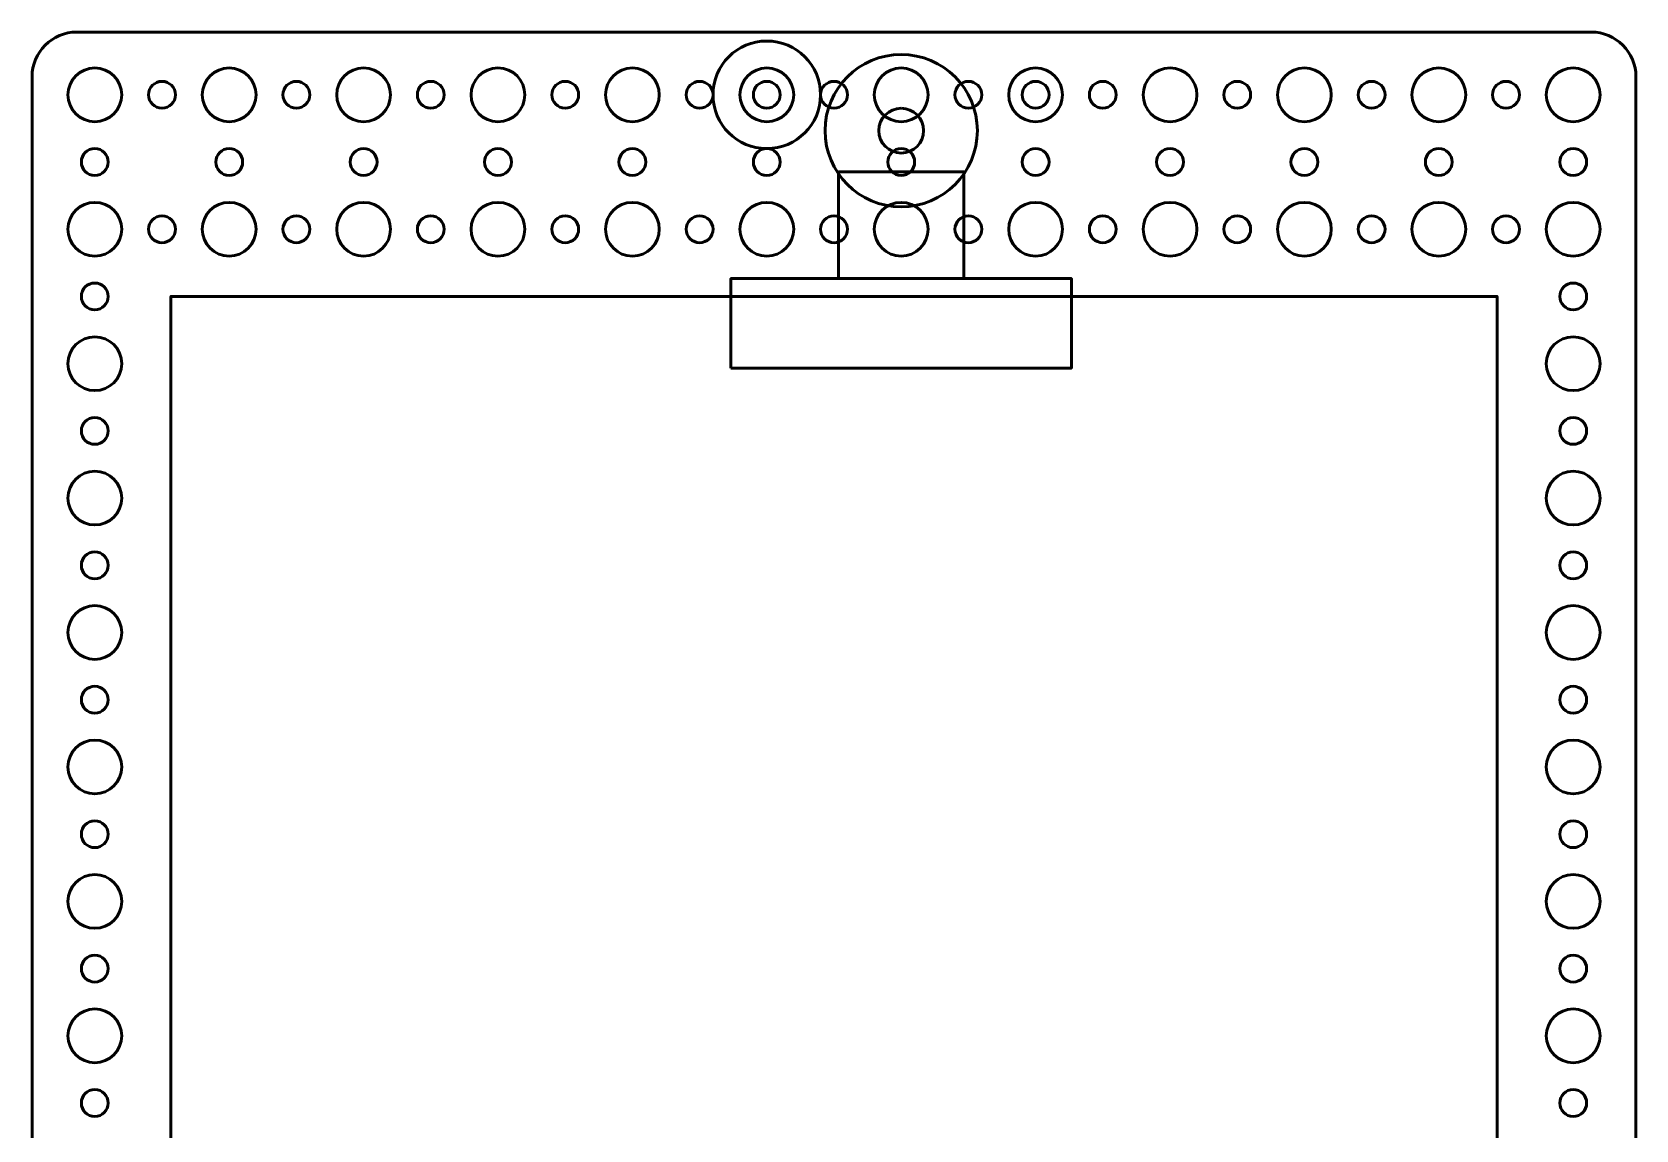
# Model space of a CAD drawing. Header units: centimetres. Extents: x -73 to 73, y -61 to 74.
# Drawn here: x -53.95 to -36.05, y -43.8 to -31.55 of the extents above; entities that cross this region are included whole.
import ezdxf

# ---------------------------------------------------------------- set-up
doc = ezdxf.new("R2010")
doc.units = ezdxf.units.CM
doc.header["$MEASUREMENT"] = 0
doc.layers.add('Layer 1', color=7, linetype='Continuous')

msp = doc.modelspace()

# ---------------------------------------------------------------- linework, layer by layer
at = {"layer": 'Layer 1', "color": 4, "lineweight": 53}
for points in [[(-44.95002, -34.29999), (-43.55002, -34.29999), (-43.55002, -33.10983), (-44.95002, -33.10983), (-44.95002, -34.29999)], [(-46.15002, -35.3), (-42.35002, -35.3), (-42.35002, -34.3), (-46.15002, -34.3), (-46.15002, -35.3)], [(-52.4, -55.5), (-37.6, -55.5), (-37.6, -34.5), (-52.4, -34.5), (-52.4, -55.5)]]:
    msp.add_lwpolyline(points, close=True, dxfattribs=at)
for centre, major_axis in [((-44.25, -32.65), (0, 0.85)), ((-45.75, -32.25), (0, 0.15)), ((-42.75, -32.25), (0, 0.15)), ((-44.25, -32.65), (0, 0.25))]:
    msp.add_ellipse(centre, major_axis=major_axis, ratio=1, dxfattribs=at)
at = {"layer": 'Layer 1', "lineweight": 53}
for centre, major_axis in [((-53.25, -34.5), (0, 0.15)), ((-36.75, -34.5), (0, 0.15)), ((-53.24999, -35.25001), (0, 0.30001)), ((-36.74999, -35.25001), (0, 0.30001)), ((-53.25, -36), (0, 0.15)), ((-36.75, -36), (0, 0.15)), ((-53.24999, -36.75001), (0, 0.30001)), ((-36.74999, -36.75001), (0, 0.30001)), ((-53.25, -37.5), (0, 0.15)), ((-36.75, -37.5), (0, 0.15)), ((-53.24999, -38.25001), (0, 0.30001)), ((-36.74999, -38.25001), (0, 0.30001)), ((-53.25, -39), (0, 0.15)), ((-36.75, -39), (0, 0.15)), ((-53.24999, -39.75001), (0, 0.30001)), ((-36.74999, -39.75001), (0, 0.30001)), ((-53.25, -40.5), (0, 0.15)), ((-36.75, -40.5), (0, 0.15)), ((-53.24999, -41.25001), (0, 0.30001)), ((-36.74999, -41.25001), (0, 0.30001)), ((-53.25, -42), (0, 0.15)), ((-36.75, -42), (0, 0.15)), ((-53.24999, -42.75001), (0, 0.30001)), ((-36.74999, -42.75001), (0, 0.30001)), ((-53.25, -43.5), (0, 0.15)), ((-36.75, -43.5), (0, 0.15))]:
    msp.add_ellipse(centre, major_axis=major_axis, ratio=1, dxfattribs=at)
for points, knots in [([(-53.95, -56.45), (-53.95, -56.45), (-53.95, -32.05), (-53.95, -32.05), (-53.95, -32.05), (-53.95, -31.77386), (-53.72614, -31.55), (-53.45, -31.55), (-53.45, -31.55), (-53.45, -31.55), (-36.55, -31.55), (-36.55, -31.55), (-36.55, -31.55), (-36.27386, -31.55), (-36.05, -31.77386), (-36.05, -32.05), (-36.05, -32.05), (-36.05, -32.05), (-36.05, -56.45), (-36.05, -56.45), (-36.05, -56.45), (-36.05, -56.72614), (-36.27386, -56.95), (-36.55, -56.95), (-36.55, -56.95), (-36.55, -56.95), (-53.45, -56.95), (-53.45, -56.95), (-53.45, -56.95), (-53.72614, -56.95), (-53.95, -56.72614), (-53.95, -56.45)], [0, 0, 0, 0, 0.11111111, 0.11111111, 0.11111111, 0.11111111, 0.22222222, 0.22222222, 0.22222222, 0.22222222, 0.33333333, 0.33333333, 0.33333333, 0.33333333, 0.44444444, 0.44444444, 0.44444444, 0.44444444, 0.55555556, 0.55555556, 0.55555556, 0.55555556, 0.66666667, 0.66666667, 0.66666667, 0.66666667, 0.77777778, 0.77777778, 0.77777778, 0.77777778, 1, 1, 1, 1]), ([(-53.55, -32.25), (-53.55, -32.08431), (-53.41569, -31.95), (-53.25, -31.95), (-53.25, -31.95), (-53.08431, -31.95), (-52.95, -32.08431), (-52.95, -32.25), (-52.95, -32.25), (-52.95, -32.41569), (-53.08431, -32.55), (-53.25, -32.55), (-53.25, -32.55), (-53.41569, -32.55), (-53.55, -32.41569), (-53.55, -32.25)], [0, 0, 0, 0, 0.2, 0.2, 0.2, 0.2, 0.4, 0.4, 0.4, 0.4, 0.6, 0.6, 0.6, 0.6, 1, 1, 1, 1]), ([(-52.05, -32.25), (-52.05, -32.08431), (-51.91569, -31.95), (-51.75, -31.95), (-51.75, -31.95), (-51.58431, -31.95), (-51.45, -32.08431), (-51.45, -32.25), (-51.45, -32.25), (-51.45, -32.41569), (-51.58431, -32.55), (-51.75, -32.55), (-51.75, -32.55), (-51.91569, -32.55), (-52.05, -32.41569), (-52.05, -32.25)], [0, 0, 0, 0, 0.2, 0.2, 0.2, 0.2, 0.4, 0.4, 0.4, 0.4, 0.6, 0.6, 0.6, 0.6, 1, 1, 1, 1]), ([(-50.55, -32.25), (-50.55, -32.08431), (-50.41569, -31.95), (-50.25, -31.95), (-50.25, -31.95), (-50.08431, -31.95), (-49.95, -32.08431), (-49.95, -32.25), (-49.95, -32.25), (-49.95, -32.41569), (-50.08431, -32.55), (-50.25, -32.55), (-50.25, -32.55), (-50.41569, -32.55), (-50.55, -32.41569), (-50.55, -32.25)], [0, 0, 0, 0, 0.2, 0.2, 0.2, 0.2, 0.4, 0.4, 0.4, 0.4, 0.6, 0.6, 0.6, 0.6, 1, 1, 1, 1]), ([(-49.05, -32.25), (-49.05, -32.08431), (-48.91569, -31.95), (-48.75, -31.95), (-48.75, -31.95), (-48.58431, -31.95), (-48.45, -32.08431), (-48.45, -32.25), (-48.45, -32.25), (-48.45, -32.41569), (-48.58431, -32.55), (-48.75, -32.55), (-48.75, -32.55), (-48.91569, -32.55), (-49.05, -32.41569), (-49.05, -32.25)], [0, 0, 0, 0, 0.2, 0.2, 0.2, 0.2, 0.4, 0.4, 0.4, 0.4, 0.6, 0.6, 0.6, 0.6, 1, 1, 1, 1]), ([(-47.55, -32.25), (-47.55, -32.08431), (-47.41569, -31.95), (-47.25, -31.95), (-47.25, -31.95), (-47.08431, -31.95), (-46.95, -32.08431), (-46.95, -32.25), (-46.95, -32.25), (-46.95, -32.41569), (-47.08431, -32.55), (-47.25, -32.55), (-47.25, -32.55), (-47.41569, -32.55), (-47.55, -32.41569), (-47.55, -32.25)], [0, 0, 0, 0, 0.2, 0.2, 0.2, 0.2, 0.4, 0.4, 0.4, 0.4, 0.6, 0.6, 0.6, 0.6, 1, 1, 1, 1]), ([(-46.05, -32.25), (-46.05, -32.08431), (-45.91569, -31.95), (-45.75, -31.95), (-45.75, -31.95), (-45.58431, -31.95), (-45.45, -32.08431), (-45.45, -32.25), (-45.45, -32.25), (-45.45, -32.41569), (-45.58431, -32.55), (-45.75, -32.55), (-45.75, -32.55), (-45.91569, -32.55), (-46.05, -32.41569), (-46.05, -32.25)], [0, 0, 0, 0, 0.2, 0.2, 0.2, 0.2, 0.4, 0.4, 0.4, 0.4, 0.6, 0.6, 0.6, 0.6, 1, 1, 1, 1]), ([(-44.55, -32.25), (-44.55, -32.08431), (-44.41569, -31.95), (-44.25, -31.95), (-44.25, -31.95), (-44.08431, -31.95), (-43.95, -32.08431), (-43.95, -32.25), (-43.95, -32.25), (-43.95, -32.41569), (-44.08431, -32.55), (-44.25, -32.55), (-44.25, -32.55), (-44.41569, -32.55), (-44.55, -32.41569), (-44.55, -32.25)], [0, 0, 0, 0, 0.2, 0.2, 0.2, 0.2, 0.4, 0.4, 0.4, 0.4, 0.6, 0.6, 0.6, 0.6, 1, 1, 1, 1]), ([(-43.05, -32.25), (-43.05, -32.08431), (-42.91569, -31.95), (-42.75, -31.95), (-42.75, -31.95), (-42.58431, -31.95), (-42.45, -32.08431), (-42.45, -32.25), (-42.45, -32.25), (-42.45, -32.41569), (-42.58431, -32.55), (-42.75, -32.55), (-42.75, -32.55), (-42.91569, -32.55), (-43.05, -32.41569), (-43.05, -32.25)], [0, 0, 0, 0, 0.2, 0.2, 0.2, 0.2, 0.4, 0.4, 0.4, 0.4, 0.6, 0.6, 0.6, 0.6, 1, 1, 1, 1]), ([(-41.55, -32.25), (-41.55, -32.08431), (-41.41569, -31.95), (-41.25, -31.95), (-41.25, -31.95), (-41.08431, -31.95), (-40.95, -32.08431), (-40.95, -32.25), (-40.95, -32.25), (-40.95, -32.41569), (-41.08431, -32.55), (-41.25, -32.55), (-41.25, -32.55), (-41.41569, -32.55), (-41.55, -32.41569), (-41.55, -32.25)], [0, 0, 0, 0, 0.2, 0.2, 0.2, 0.2, 0.4, 0.4, 0.4, 0.4, 0.6, 0.6, 0.6, 0.6, 1, 1, 1, 1]), ([(-40.05, -32.25), (-40.05, -32.08431), (-39.91569, -31.95), (-39.75, -31.95), (-39.75, -31.95), (-39.58431, -31.95), (-39.45, -32.08431), (-39.45, -32.25), (-39.45, -32.25), (-39.45, -32.41569), (-39.58431, -32.55), (-39.75, -32.55), (-39.75, -32.55), (-39.91569, -32.55), (-40.05, -32.41569), (-40.05, -32.25)], [0, 0, 0, 0, 0.2, 0.2, 0.2, 0.2, 0.4, 0.4, 0.4, 0.4, 0.6, 0.6, 0.6, 0.6, 1, 1, 1, 1]), ([(-38.55, -32.25), (-38.55, -32.08431), (-38.41569, -31.95), (-38.25, -31.95), (-38.25, -31.95), (-38.08431, -31.95), (-37.95, -32.08431), (-37.95, -32.25), (-37.95, -32.25), (-37.95, -32.41569), (-38.08431, -32.55), (-38.25, -32.55), (-38.25, -32.55), (-38.41569, -32.55), (-38.55, -32.41569), (-38.55, -32.25)], [0, 0, 0, 0, 0.2, 0.2, 0.2, 0.2, 0.4, 0.4, 0.4, 0.4, 0.6, 0.6, 0.6, 0.6, 1, 1, 1, 1]), ([(-37.05, -32.25), (-37.05, -32.08431), (-36.91569, -31.95), (-36.75, -31.95), (-36.75, -31.95), (-36.58431, -31.95), (-36.45, -32.08431), (-36.45, -32.25), (-36.45, -32.25), (-36.45, -32.41569), (-36.58431, -32.55), (-36.75, -32.55), (-36.75, -32.55), (-36.91569, -32.55), (-37.05, -32.41569), (-37.05, -32.25)], [0, 0, 0, 0, 0.2, 0.2, 0.2, 0.2, 0.4, 0.4, 0.4, 0.4, 0.6, 0.6, 0.6, 0.6, 1, 1, 1, 1]), ([(-52.65, -32.25), (-52.65, -32.16716), (-52.58284, -32.1), (-52.5, -32.1), (-52.5, -32.1), (-52.41716, -32.1), (-52.35, -32.16716), (-52.35, -32.25), (-52.35, -32.25), (-52.35, -32.33284), (-52.41716, -32.4), (-52.5, -32.4), (-52.5, -32.4), (-52.58284, -32.4), (-52.65, -32.33284), (-52.65, -32.25)], [0, 0, 0, 0, 0.2, 0.2, 0.2, 0.2, 0.4, 0.4, 0.4, 0.4, 0.6, 0.6, 0.6, 0.6, 1, 1, 1, 1]), ([(-51.15, -32.25), (-51.15, -32.16716), (-51.08284, -32.1), (-51, -32.1), (-51, -32.1), (-50.91716, -32.1), (-50.85, -32.16716), (-50.85, -32.25), (-50.85, -32.25), (-50.85, -32.33284), (-50.91716, -32.4), (-51, -32.4), (-51, -32.4), (-51.08284, -32.4), (-51.15, -32.33284), (-51.15, -32.25)], [0, 0, 0, 0, 0.2, 0.2, 0.2, 0.2, 0.4, 0.4, 0.4, 0.4, 0.6, 0.6, 0.6, 0.6, 1, 1, 1, 1]), ([(-49.65, -32.25), (-49.65, -32.16716), (-49.58284, -32.1), (-49.5, -32.1), (-49.5, -32.1), (-49.41716, -32.1), (-49.35, -32.16716), (-49.35, -32.25), (-49.35, -32.25), (-49.35, -32.33284), (-49.41716, -32.4), (-49.5, -32.4), (-49.5, -32.4), (-49.58284, -32.4), (-49.65, -32.33284), (-49.65, -32.25)], [0, 0, 0, 0, 0.2, 0.2, 0.2, 0.2, 0.4, 0.4, 0.4, 0.4, 0.6, 0.6, 0.6, 0.6, 1, 1, 1, 1]), ([(-48.15, -32.25), (-48.15, -32.16716), (-48.08284, -32.1), (-48, -32.1), (-48, -32.1), (-47.91716, -32.1), (-47.85, -32.16716), (-47.85, -32.25), (-47.85, -32.25), (-47.85, -32.33284), (-47.91716, -32.4), (-48, -32.4), (-48, -32.4), (-48.08284, -32.4), (-48.15, -32.33284), (-48.15, -32.25)], [0, 0, 0, 0, 0.2, 0.2, 0.2, 0.2, 0.4, 0.4, 0.4, 0.4, 0.6, 0.6, 0.6, 0.6, 1, 1, 1, 1]), ([(-46.65, -32.25), (-46.65, -32.16716), (-46.58284, -32.1), (-46.5, -32.1), (-46.5, -32.1), (-46.41716, -32.1), (-46.35, -32.16716), (-46.35, -32.25), (-46.35, -32.25), (-46.35, -32.33284), (-46.41716, -32.4), (-46.5, -32.4), (-46.5, -32.4), (-46.58284, -32.4), (-46.65, -32.33284), (-46.65, -32.25)], [0, 0, 0, 0, 0.2, 0.2, 0.2, 0.2, 0.4, 0.4, 0.4, 0.4, 0.6, 0.6, 0.6, 0.6, 1, 1, 1, 1]), ([(-45.15, -32.25), (-45.15, -32.16716), (-45.08284, -32.1), (-45, -32.1), (-45, -32.1), (-44.91716, -32.1), (-44.85, -32.16716), (-44.85, -32.25), (-44.85, -32.25), (-44.85, -32.33284), (-44.91716, -32.4), (-45, -32.4), (-45, -32.4), (-45.08284, -32.4), (-45.15, -32.33284), (-45.15, -32.25)], [0, 0, 0, 0, 0.2, 0.2, 0.2, 0.2, 0.4, 0.4, 0.4, 0.4, 0.6, 0.6, 0.6, 0.6, 1, 1, 1, 1]), ([(-43.65, -32.25), (-43.65, -32.16716), (-43.58284, -32.1), (-43.5, -32.1), (-43.5, -32.1), (-43.41716, -32.1), (-43.35, -32.16716), (-43.35, -32.25), (-43.35, -32.25), (-43.35, -32.33284), (-43.41716, -32.4), (-43.5, -32.4), (-43.5, -32.4), (-43.58284, -32.4), (-43.65, -32.33284), (-43.65, -32.25)], [0, 0, 0, 0, 0.2, 0.2, 0.2, 0.2, 0.4, 0.4, 0.4, 0.4, 0.6, 0.6, 0.6, 0.6, 1, 1, 1, 1]), ([(-42.15, -32.25), (-42.15, -32.16716), (-42.08284, -32.1), (-42, -32.1), (-42, -32.1), (-41.91716, -32.1), (-41.85, -32.16716), (-41.85, -32.25), (-41.85, -32.25), (-41.85, -32.33284), (-41.91716, -32.4), (-42, -32.4), (-42, -32.4), (-42.08284, -32.4), (-42.15, -32.33284), (-42.15, -32.25)], [0, 0, 0, 0, 0.2, 0.2, 0.2, 0.2, 0.4, 0.4, 0.4, 0.4, 0.6, 0.6, 0.6, 0.6, 1, 1, 1, 1]), ([(-40.65, -32.25), (-40.65, -32.16716), (-40.58284, -32.1), (-40.5, -32.1), (-40.5, -32.1), (-40.41716, -32.1), (-40.35, -32.16716), (-40.35, -32.25), (-40.35, -32.25), (-40.35, -32.33284), (-40.41716, -32.4), (-40.5, -32.4), (-40.5, -32.4), (-40.58284, -32.4), (-40.65, -32.33284), (-40.65, -32.25)], [0, 0, 0, 0, 0.2, 0.2, 0.2, 0.2, 0.4, 0.4, 0.4, 0.4, 0.6, 0.6, 0.6, 0.6, 1, 1, 1, 1]), ([(-39.15, -32.25), (-39.15, -32.16716), (-39.08284, -32.1), (-39, -32.1), (-39, -32.1), (-38.91716, -32.1), (-38.85, -32.16716), (-38.85, -32.25), (-38.85, -32.25), (-38.85, -32.33284), (-38.91716, -32.4), (-39, -32.4), (-39, -32.4), (-39.08284, -32.4), (-39.15, -32.33284), (-39.15, -32.25)], [0, 0, 0, 0, 0.2, 0.2, 0.2, 0.2, 0.4, 0.4, 0.4, 0.4, 0.6, 0.6, 0.6, 0.6, 1, 1, 1, 1]), ([(-37.65, -32.25), (-37.65, -32.16716), (-37.58284, -32.1), (-37.5, -32.1), (-37.5, -32.1), (-37.41716, -32.1), (-37.35, -32.16716), (-37.35, -32.25), (-37.35, -32.25), (-37.35, -32.33284), (-37.41716, -32.4), (-37.5, -32.4), (-37.5, -32.4), (-37.58284, -32.4), (-37.65, -32.33284), (-37.65, -32.25)], [0, 0, 0, 0, 0.2, 0.2, 0.2, 0.2, 0.4, 0.4, 0.4, 0.4, 0.6, 0.6, 0.6, 0.6, 1, 1, 1, 1]), ([(-53.4, -33), (-53.4, -32.91716), (-53.33284, -32.85), (-53.25, -32.85), (-53.25, -32.85), (-53.16716, -32.85), (-53.1, -32.91716), (-53.1, -33), (-53.1, -33), (-53.1, -33.08284), (-53.16716, -33.15), (-53.25, -33.15), (-53.25, -33.15), (-53.33284, -33.15), (-53.4, -33.08284), (-53.4, -33)], [0, 0, 0, 0, 0.2, 0.2, 0.2, 0.2, 0.4, 0.4, 0.4, 0.4, 0.6, 0.6, 0.6, 0.6, 1, 1, 1, 1]), ([(-51.9, -33), (-51.9, -32.91716), (-51.83284, -32.85), (-51.75, -32.85), (-51.75, -32.85), (-51.66716, -32.85), (-51.6, -32.91716), (-51.6, -33), (-51.6, -33), (-51.6, -33.08284), (-51.66716, -33.15), (-51.75, -33.15), (-51.75, -33.15), (-51.83284, -33.15), (-51.9, -33.08284), (-51.9, -33)], [0, 0, 0, 0, 0.2, 0.2, 0.2, 0.2, 0.4, 0.4, 0.4, 0.4, 0.6, 0.6, 0.6, 0.6, 1, 1, 1, 1]), ([(-50.4, -33), (-50.4, -32.91716), (-50.33284, -32.85), (-50.25, -32.85), (-50.25, -32.85), (-50.16716, -32.85), (-50.1, -32.91716), (-50.1, -33), (-50.1, -33), (-50.1, -33.08284), (-50.16716, -33.15), (-50.25, -33.15), (-50.25, -33.15), (-50.33284, -33.15), (-50.4, -33.08284), (-50.4, -33)], [0, 0, 0, 0, 0.2, 0.2, 0.2, 0.2, 0.4, 0.4, 0.4, 0.4, 0.6, 0.6, 0.6, 0.6, 1, 1, 1, 1]), ([(-48.9, -33), (-48.9, -32.91716), (-48.83284, -32.85), (-48.75, -32.85), (-48.75, -32.85), (-48.66716, -32.85), (-48.6, -32.91716), (-48.6, -33), (-48.6, -33), (-48.6, -33.08284), (-48.66716, -33.15), (-48.75, -33.15), (-48.75, -33.15), (-48.83284, -33.15), (-48.9, -33.08284), (-48.9, -33)], [0, 0, 0, 0, 0.2, 0.2, 0.2, 0.2, 0.4, 0.4, 0.4, 0.4, 0.6, 0.6, 0.6, 0.6, 1, 1, 1, 1]), ([(-47.4, -33), (-47.4, -32.91716), (-47.33284, -32.85), (-47.25, -32.85), (-47.25, -32.85), (-47.16716, -32.85), (-47.1, -32.91716), (-47.1, -33), (-47.1, -33), (-47.1, -33.08284), (-47.16716, -33.15), (-47.25, -33.15), (-47.25, -33.15), (-47.33284, -33.15), (-47.4, -33.08284), (-47.4, -33)], [0, 0, 0, 0, 0.2, 0.2, 0.2, 0.2, 0.4, 0.4, 0.4, 0.4, 0.6, 0.6, 0.6, 0.6, 1, 1, 1, 1]), ([(-45.9, -33), (-45.9, -32.91716), (-45.83284, -32.85), (-45.75, -32.85), (-45.75, -32.85), (-45.66716, -32.85), (-45.6, -32.91716), (-45.6, -33), (-45.6, -33), (-45.6, -33.08284), (-45.66716, -33.15), (-45.75, -33.15), (-45.75, -33.15), (-45.83284, -33.15), (-45.9, -33.08284), (-45.9, -33)], [0, 0, 0, 0, 0.2, 0.2, 0.2, 0.2, 0.4, 0.4, 0.4, 0.4, 0.6, 0.6, 0.6, 0.6, 1, 1, 1, 1]), ([(-44.4, -33), (-44.4, -32.91716), (-44.33284, -32.85), (-44.25, -32.85), (-44.25, -32.85), (-44.16716, -32.85), (-44.1, -32.91716), (-44.1, -33), (-44.1, -33), (-44.1, -33.08284), (-44.16716, -33.15), (-44.25, -33.15), (-44.25, -33.15), (-44.33284, -33.15), (-44.4, -33.08284), (-44.4, -33)], [0, 0, 0, 0, 0.2, 0.2, 0.2, 0.2, 0.4, 0.4, 0.4, 0.4, 0.6, 0.6, 0.6, 0.6, 1, 1, 1, 1]), ([(-42.9, -33), (-42.9, -32.91716), (-42.83284, -32.85), (-42.75, -32.85), (-42.75, -32.85), (-42.66716, -32.85), (-42.6, -32.91716), (-42.6, -33), (-42.6, -33), (-42.6, -33.08284), (-42.66716, -33.15), (-42.75, -33.15), (-42.75, -33.15), (-42.83284, -33.15), (-42.9, -33.08284), (-42.9, -33)], [0, 0, 0, 0, 0.2, 0.2, 0.2, 0.2, 0.4, 0.4, 0.4, 0.4, 0.6, 0.6, 0.6, 0.6, 1, 1, 1, 1]), ([(-41.4, -33), (-41.4, -32.91716), (-41.33284, -32.85), (-41.25, -32.85), (-41.25, -32.85), (-41.16716, -32.85), (-41.1, -32.91716), (-41.1, -33), (-41.1, -33), (-41.1, -33.08284), (-41.16716, -33.15), (-41.25, -33.15), (-41.25, -33.15), (-41.33284, -33.15), (-41.4, -33.08284), (-41.4, -33)], [0, 0, 0, 0, 0.2, 0.2, 0.2, 0.2, 0.4, 0.4, 0.4, 0.4, 0.6, 0.6, 0.6, 0.6, 1, 1, 1, 1]), ([(-39.9, -33), (-39.9, -32.91716), (-39.83284, -32.85), (-39.75, -32.85), (-39.75, -32.85), (-39.66716, -32.85), (-39.6, -32.91716), (-39.6, -33), (-39.6, -33), (-39.6, -33.08284), (-39.66716, -33.15), (-39.75, -33.15), (-39.75, -33.15), (-39.83284, -33.15), (-39.9, -33.08284), (-39.9, -33)], [0, 0, 0, 0, 0.2, 0.2, 0.2, 0.2, 0.4, 0.4, 0.4, 0.4, 0.6, 0.6, 0.6, 0.6, 1, 1, 1, 1]), ([(-38.4, -33), (-38.4, -32.91716), (-38.33284, -32.85), (-38.25, -32.85), (-38.25, -32.85), (-38.16716, -32.85), (-38.1, -32.91716), (-38.1, -33), (-38.1, -33), (-38.1, -33.08284), (-38.16716, -33.15), (-38.25, -33.15), (-38.25, -33.15), (-38.33284, -33.15), (-38.4, -33.08284), (-38.4, -33)], [0, 0, 0, 0, 0.2, 0.2, 0.2, 0.2, 0.4, 0.4, 0.4, 0.4, 0.6, 0.6, 0.6, 0.6, 1, 1, 1, 1]), ([(-36.9, -33), (-36.9, -32.91716), (-36.83284, -32.85), (-36.75, -32.85), (-36.75, -32.85), (-36.66716, -32.85), (-36.6, -32.91716), (-36.6, -33), (-36.6, -33), (-36.6, -33.08284), (-36.66716, -33.15), (-36.75, -33.15), (-36.75, -33.15), (-36.83284, -33.15), (-36.9, -33.08284), (-36.9, -33)], [0, 0, 0, 0, 0.2, 0.2, 0.2, 0.2, 0.4, 0.4, 0.4, 0.4, 0.6, 0.6, 0.6, 0.6, 1, 1, 1, 1]), ([(-53.55, -33.75), (-53.55, -33.58431), (-53.41569, -33.45), (-53.25, -33.45), (-53.25, -33.45), (-53.08431, -33.45), (-52.95, -33.58431), (-52.95, -33.75), (-52.95, -33.75), (-52.95, -33.91569), (-53.08431, -34.05), (-53.25, -34.05), (-53.25, -34.05), (-53.41569, -34.05), (-53.55, -33.91569), (-53.55, -33.75)], [0, 0, 0, 0, 0.2, 0.2, 0.2, 0.2, 0.4, 0.4, 0.4, 0.4, 0.6, 0.6, 0.6, 0.6, 1, 1, 1, 1]), ([(-52.05, -33.75), (-52.05, -33.58431), (-51.91569, -33.45), (-51.75, -33.45), (-51.75, -33.45), (-51.58431, -33.45), (-51.45, -33.58431), (-51.45, -33.75), (-51.45, -33.75), (-51.45, -33.91569), (-51.58431, -34.05), (-51.75, -34.05), (-51.75, -34.05), (-51.91569, -34.05), (-52.05, -33.91569), (-52.05, -33.75)], [0, 0, 0, 0, 0.2, 0.2, 0.2, 0.2, 0.4, 0.4, 0.4, 0.4, 0.6, 0.6, 0.6, 0.6, 1, 1, 1, 1]), ([(-50.55, -33.75), (-50.55, -33.58431), (-50.41569, -33.45), (-50.25, -33.45), (-50.25, -33.45), (-50.08431, -33.45), (-49.95, -33.58431), (-49.95, -33.75), (-49.95, -33.75), (-49.95, -33.91569), (-50.08431, -34.05), (-50.25, -34.05), (-50.25, -34.05), (-50.41569, -34.05), (-50.55, -33.91569), (-50.55, -33.75)], [0, 0, 0, 0, 0.2, 0.2, 0.2, 0.2, 0.4, 0.4, 0.4, 0.4, 0.6, 0.6, 0.6, 0.6, 1, 1, 1, 1]), ([(-49.05, -33.75), (-49.05, -33.58431), (-48.91569, -33.45), (-48.75, -33.45), (-48.75, -33.45), (-48.58431, -33.45), (-48.45, -33.58431), (-48.45, -33.75), (-48.45, -33.75), (-48.45, -33.91569), (-48.58431, -34.05), (-48.75, -34.05), (-48.75, -34.05), (-48.91569, -34.05), (-49.05, -33.91569), (-49.05, -33.75)], [0, 0, 0, 0, 0.2, 0.2, 0.2, 0.2, 0.4, 0.4, 0.4, 0.4, 0.6, 0.6, 0.6, 0.6, 1, 1, 1, 1]), ([(-47.55, -33.75), (-47.55, -33.58431), (-47.41569, -33.45), (-47.25, -33.45), (-47.25, -33.45), (-47.08431, -33.45), (-46.95, -33.58431), (-46.95, -33.75), (-46.95, -33.75), (-46.95, -33.91569), (-47.08431, -34.05), (-47.25, -34.05), (-47.25, -34.05), (-47.41569, -34.05), (-47.55, -33.91569), (-47.55, -33.75)], [0, 0, 0, 0, 0.2, 0.2, 0.2, 0.2, 0.4, 0.4, 0.4, 0.4, 0.6, 0.6, 0.6, 0.6, 1, 1, 1, 1]), ([(-46.05, -33.75), (-46.05, -33.58431), (-45.91569, -33.45), (-45.75, -33.45), (-45.75, -33.45), (-45.58431, -33.45), (-45.45, -33.58431), (-45.45, -33.75), (-45.45, -33.75), (-45.45, -33.91569), (-45.58431, -34.05), (-45.75, -34.05), (-45.75, -34.05), (-45.91569, -34.05), (-46.05, -33.91569), (-46.05, -33.75)], [0, 0, 0, 0, 0.2, 0.2, 0.2, 0.2, 0.4, 0.4, 0.4, 0.4, 0.6, 0.6, 0.6, 0.6, 1, 1, 1, 1]), ([(-44.55, -33.75), (-44.55, -33.58431), (-44.41569, -33.45), (-44.25, -33.45), (-44.25, -33.45), (-44.08431, -33.45), (-43.95, -33.58431), (-43.95, -33.75), (-43.95, -33.75), (-43.95, -33.91569), (-44.08431, -34.05), (-44.25, -34.05), (-44.25, -34.05), (-44.41569, -34.05), (-44.55, -33.91569), (-44.55, -33.75)], [0, 0, 0, 0, 0.2, 0.2, 0.2, 0.2, 0.4, 0.4, 0.4, 0.4, 0.6, 0.6, 0.6, 0.6, 1, 1, 1, 1]), ([(-43.05, -33.75), (-43.05, -33.58431), (-42.91569, -33.45), (-42.75, -33.45), (-42.75, -33.45), (-42.58431, -33.45), (-42.45, -33.58431), (-42.45, -33.75), (-42.45, -33.75), (-42.45, -33.91569), (-42.58431, -34.05), (-42.75, -34.05), (-42.75, -34.05), (-42.91569, -34.05), (-43.05, -33.91569), (-43.05, -33.75)], [0, 0, 0, 0, 0.2, 0.2, 0.2, 0.2, 0.4, 0.4, 0.4, 0.4, 0.6, 0.6, 0.6, 0.6, 1, 1, 1, 1]), ([(-41.55, -33.75), (-41.55, -33.58431), (-41.41569, -33.45), (-41.25, -33.45), (-41.25, -33.45), (-41.08431, -33.45), (-40.95, -33.58431), (-40.95, -33.75), (-40.95, -33.75), (-40.95, -33.91569), (-41.08431, -34.05), (-41.25, -34.05), (-41.25, -34.05), (-41.41569, -34.05), (-41.55, -33.91569), (-41.55, -33.75)], [0, 0, 0, 0, 0.2, 0.2, 0.2, 0.2, 0.4, 0.4, 0.4, 0.4, 0.6, 0.6, 0.6, 0.6, 1, 1, 1, 1]), ([(-40.05, -33.75), (-40.05, -33.58431), (-39.91569, -33.45), (-39.75, -33.45), (-39.75, -33.45), (-39.58431, -33.45), (-39.45, -33.58431), (-39.45, -33.75), (-39.45, -33.75), (-39.45, -33.91569), (-39.58431, -34.05), (-39.75, -34.05), (-39.75, -34.05), (-39.91569, -34.05), (-40.05, -33.91569), (-40.05, -33.75)], [0, 0, 0, 0, 0.2, 0.2, 0.2, 0.2, 0.4, 0.4, 0.4, 0.4, 0.6, 0.6, 0.6, 0.6, 1, 1, 1, 1]), ([(-38.55, -33.75), (-38.55, -33.58431), (-38.41569, -33.45), (-38.25, -33.45), (-38.25, -33.45), (-38.08431, -33.45), (-37.95, -33.58431), (-37.95, -33.75), (-37.95, -33.75), (-37.95, -33.91569), (-38.08431, -34.05), (-38.25, -34.05), (-38.25, -34.05), (-38.41569, -34.05), (-38.55, -33.91569), (-38.55, -33.75)], [0, 0, 0, 0, 0.2, 0.2, 0.2, 0.2, 0.4, 0.4, 0.4, 0.4, 0.6, 0.6, 0.6, 0.6, 1, 1, 1, 1]), ([(-37.05, -33.75), (-37.05, -33.58431), (-36.91569, -33.45), (-36.75, -33.45), (-36.75, -33.45), (-36.58431, -33.45), (-36.45, -33.58431), (-36.45, -33.75), (-36.45, -33.75), (-36.45, -33.91569), (-36.58431, -34.05), (-36.75, -34.05), (-36.75, -34.05), (-36.91569, -34.05), (-37.05, -33.91569), (-37.05, -33.75)], [0, 0, 0, 0, 0.2, 0.2, 0.2, 0.2, 0.4, 0.4, 0.4, 0.4, 0.6, 0.6, 0.6, 0.6, 1, 1, 1, 1]), ([(-52.65, -33.75), (-52.65, -33.66716), (-52.58284, -33.6), (-52.5, -33.6), (-52.5, -33.6), (-52.41716, -33.6), (-52.35, -33.66716), (-52.35, -33.75), (-52.35, -33.75), (-52.35, -33.83284), (-52.41716, -33.9), (-52.5, -33.9), (-52.5, -33.9), (-52.58284, -33.9), (-52.65, -33.83284), (-52.65, -33.75)], [0, 0, 0, 0, 0.2, 0.2, 0.2, 0.2, 0.4, 0.4, 0.4, 0.4, 0.6, 0.6, 0.6, 0.6, 1, 1, 1, 1]), ([(-51.15, -33.75), (-51.15, -33.66716), (-51.08284, -33.6), (-51, -33.6), (-51, -33.6), (-50.91716, -33.6), (-50.85, -33.66716), (-50.85, -33.75), (-50.85, -33.75), (-50.85, -33.83284), (-50.91716, -33.9), (-51, -33.9), (-51, -33.9), (-51.08284, -33.9), (-51.15, -33.83284), (-51.15, -33.75)], [0, 0, 0, 0, 0.2, 0.2, 0.2, 0.2, 0.4, 0.4, 0.4, 0.4, 0.6, 0.6, 0.6, 0.6, 1, 1, 1, 1]), ([(-49.65, -33.75), (-49.65, -33.66716), (-49.58284, -33.6), (-49.5, -33.6), (-49.5, -33.6), (-49.41716, -33.6), (-49.35, -33.66716), (-49.35, -33.75), (-49.35, -33.75), (-49.35, -33.83284), (-49.41716, -33.9), (-49.5, -33.9), (-49.5, -33.9), (-49.58284, -33.9), (-49.65, -33.83284), (-49.65, -33.75)], [0, 0, 0, 0, 0.2, 0.2, 0.2, 0.2, 0.4, 0.4, 0.4, 0.4, 0.6, 0.6, 0.6, 0.6, 1, 1, 1, 1]), ([(-48.15, -33.75), (-48.15, -33.66716), (-48.08284, -33.6), (-48, -33.6), (-48, -33.6), (-47.91716, -33.6), (-47.85, -33.66716), (-47.85, -33.75), (-47.85, -33.75), (-47.85, -33.83284), (-47.91716, -33.9), (-48, -33.9), (-48, -33.9), (-48.08284, -33.9), (-48.15, -33.83284), (-48.15, -33.75)], [0, 0, 0, 0, 0.2, 0.2, 0.2, 0.2, 0.4, 0.4, 0.4, 0.4, 0.6, 0.6, 0.6, 0.6, 1, 1, 1, 1]), ([(-46.65, -33.75), (-46.65, -33.66716), (-46.58284, -33.6), (-46.5, -33.6), (-46.5, -33.6), (-46.41716, -33.6), (-46.35, -33.66716), (-46.35, -33.75), (-46.35, -33.75), (-46.35, -33.83284), (-46.41716, -33.9), (-46.5, -33.9), (-46.5, -33.9), (-46.58284, -33.9), (-46.65, -33.83284), (-46.65, -33.75)], [0, 0, 0, 0, 0.2, 0.2, 0.2, 0.2, 0.4, 0.4, 0.4, 0.4, 0.6, 0.6, 0.6, 0.6, 1, 1, 1, 1]), ([(-45.15, -33.75), (-45.15, -33.66716), (-45.08284, -33.6), (-45, -33.6), (-45, -33.6), (-44.91716, -33.6), (-44.85, -33.66716), (-44.85, -33.75), (-44.85, -33.75), (-44.85, -33.83284), (-44.91716, -33.9), (-45, -33.9), (-45, -33.9), (-45.08284, -33.9), (-45.15, -33.83284), (-45.15, -33.75)], [0, 0, 0, 0, 0.2, 0.2, 0.2, 0.2, 0.4, 0.4, 0.4, 0.4, 0.6, 0.6, 0.6, 0.6, 1, 1, 1, 1]), ([(-43.65, -33.75), (-43.65, -33.66716), (-43.58284, -33.6), (-43.5, -33.6), (-43.5, -33.6), (-43.41716, -33.6), (-43.35, -33.66716), (-43.35, -33.75), (-43.35, -33.75), (-43.35, -33.83284), (-43.41716, -33.9), (-43.5, -33.9), (-43.5, -33.9), (-43.58284, -33.9), (-43.65, -33.83284), (-43.65, -33.75)], [0, 0, 0, 0, 0.2, 0.2, 0.2, 0.2, 0.4, 0.4, 0.4, 0.4, 0.6, 0.6, 0.6, 0.6, 1, 1, 1, 1]), ([(-42.15, -33.75), (-42.15, -33.66716), (-42.08284, -33.6), (-42, -33.6), (-42, -33.6), (-41.91716, -33.6), (-41.85, -33.66716), (-41.85, -33.75), (-41.85, -33.75), (-41.85, -33.83284), (-41.91716, -33.9), (-42, -33.9), (-42, -33.9), (-42.08284, -33.9), (-42.15, -33.83284), (-42.15, -33.75)], [0, 0, 0, 0, 0.2, 0.2, 0.2, 0.2, 0.4, 0.4, 0.4, 0.4, 0.6, 0.6, 0.6, 0.6, 1, 1, 1, 1]), ([(-40.65, -33.75), (-40.65, -33.66716), (-40.58284, -33.6), (-40.5, -33.6), (-40.5, -33.6), (-40.41716, -33.6), (-40.35, -33.66716), (-40.35, -33.75), (-40.35, -33.75), (-40.35, -33.83284), (-40.41716, -33.9), (-40.5, -33.9), (-40.5, -33.9), (-40.58284, -33.9), (-40.65, -33.83284), (-40.65, -33.75)], [0, 0, 0, 0, 0.2, 0.2, 0.2, 0.2, 0.4, 0.4, 0.4, 0.4, 0.6, 0.6, 0.6, 0.6, 1, 1, 1, 1]), ([(-39.15, -33.75), (-39.15, -33.66716), (-39.08284, -33.6), (-39, -33.6), (-39, -33.6), (-38.91716, -33.6), (-38.85, -33.66716), (-38.85, -33.75), (-38.85, -33.75), (-38.85, -33.83284), (-38.91716, -33.9), (-39, -33.9), (-39, -33.9), (-39.08284, -33.9), (-39.15, -33.83284), (-39.15, -33.75)], [0, 0, 0, 0, 0.2, 0.2, 0.2, 0.2, 0.4, 0.4, 0.4, 0.4, 0.6, 0.6, 0.6, 0.6, 1, 1, 1, 1]), ([(-37.65, -33.75), (-37.65, -33.66716), (-37.58284, -33.6), (-37.5, -33.6), (-37.5, -33.6), (-37.41716, -33.6), (-37.35, -33.66716), (-37.35, -33.75), (-37.35, -33.75), (-37.35, -33.83284), (-37.41716, -33.9), (-37.5, -33.9), (-37.5, -33.9), (-37.58284, -33.9), (-37.65, -33.83284), (-37.65, -33.75)], [0, 0, 0, 0, 0.2, 0.2, 0.2, 0.2, 0.4, 0.4, 0.4, 0.4, 0.6, 0.6, 0.6, 0.6, 1, 1, 1, 1])]:
    msp.add_open_spline(points, degree=3, knots=knots, dxfattribs=at)
at = {"layer": 'Layer 1', "color": 4, "lineweight": 53}
msp.add_open_spline([(-46.35, -32.25), (-46.35, -31.91863), (-46.08137, -31.65), (-45.75, -31.65), (-45.75, -31.65), (-45.41863, -31.65), (-45.15, -31.91863), (-45.15, -32.25), (-45.15, -32.25), (-45.15, -32.58137), (-45.41863, -32.85), (-45.75, -32.85), (-45.75, -32.85), (-46.08137, -32.85), (-46.35, -32.58137), (-46.35, -32.25)], degree=3, knots=[0, 0, 0, 0, 0.2, 0.2, 0.2, 0.2, 0.4, 0.4, 0.4, 0.4, 0.6, 0.6, 0.6, 0.6, 1, 1, 1, 1], dxfattribs=at)

doc.saveas('drawing.dxf')
